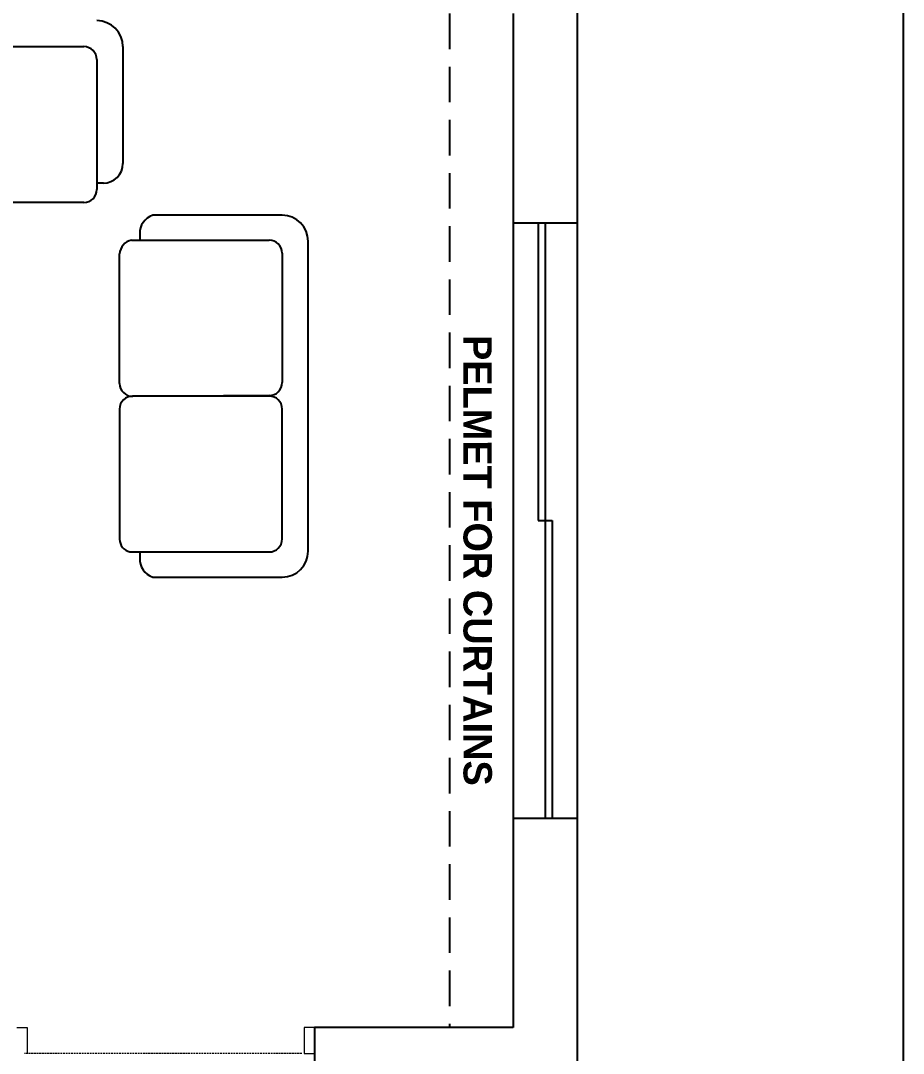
# Model space of a CAD drawing. Header units: inches. Extents: x 9636 to 21597, y -10243 to 557.
# Drawn here: x 14988.7 to 15113.2, y -8733.1 to -8587.5 of the extents above; entities that cross this region are included whole.
import ezdxf

# ---------------------------------------------------------------- set-up
doc = ezdxf.new("R2010")
doc.units = ezdxf.units.IN
doc.header["$MEASUREMENT"] = 0
for name, pattern in [('DASHED', [0.75, 0.5, -0.25]), ('DASHED2', [0.375, 0.25, -0.125]), ('HIDDEN', [0.375, 0.25, -0.125])]:
    doc.linetypes.add(name, pattern=pattern)
for name, color, linetype in [('A-Door-Frame', 1, 'Continuous'), ('A-Door-Swing', 8, 'HIDDEN'), ('M40-KOLTUKSUNGERI', 136, 'Continuous')]:
    doc.layers.add(name, color=color, linetype=linetype)
doc.styles.add('MtXpl_Stylus_BT', font='')
doc.styles.get('MtXpl_Stylus_BT').set_extended_font_data('Stylus BT', bold=True)

# ---------------------------------------------------------------- blocks, each defined once
blk = doc.blocks.new('FF')
at = {"color": 252, "true_color": 0x939598}
for p, q in [((15113.19, -8962.16), (15113.19, -8220.47)), ((15067.19, -8358.47), (15067.19, -8699.97)), ((15058.19, -8586.47), (15058.19, -8699.97)), ((15058.19, -8615.97), (15067.19, -8615.97)), ((15061.69, -8615.97), (15061.69, -8657.97)), ((15062.69, -8615.97), (15062.69, -8699.97)), ((15061.69, -8657.97), (15063.69, -8657.97)), ((15063.69, -8657.97), (15063.69, -8699.97)), ((15058.19, -8699.97), (15058.19, -8729.47)), ((15058.19, -8699.97), (15067.19, -8699.97)), ((15067.19, -8699.97), (15067.19, -8905.47)), ((15058.19, -8729.47), (15030.19, -8729.47)), ((15030.19, -8729.47), (15030.19, -8738.47))]:
    blk.add_line(p, q, dxfattribs=at)
at = {"color": 252, "linetype": 'DASHED', "ltscale": 10, "true_color": 0x939598}
blk.add_line((15049.19, -8586.47), (15049.19, -8729.47), dxfattribs=at)
at = {"layer": 'A-Door-Frame', "color": 252, "lineweight": 5, "true_color": 0x939598}
for p, q in [((14988.19, -8729.47), (14989.66, -8729.47)), ((14989.66, -8729.47), (14989.66, -8733.14)), ((15030.19, -8729.47), (15028.72, -8729.47)), ((15028.72, -8729.47), (15028.72, -8733.14)), ((15030.19, -8729.47), (15030.19, -8733.14)), ((15028.72, -8733.14), (15030.19, -8733.14))]:
    blk.add_line(p, q, dxfattribs=at)
at = {"layer": 'A-Door-Swing', "color": 252, "linetype": 'DASHED2', "lineweight": 5, "true_color": 0x939598}
blk.add_line((15028.37, -8733.14), (14989.31, -8733.14), dxfattribs=at)
at = {"layer": 'M40-KOLTUKSUNGERI', "color": 252, "linetype": 'Continuous', "true_color": 0x939598}
for p, q in [((14979.33, -8591.13), (14997.66, -8591.13)), ((15003.16, -8591.13), (15003.16, -8607.63)), ((14999.49, -8592.96), (14999.49, -8611.29)), ((15000.41, -8610.38), (14999.49, -8610.38)), ((14997.66, -8613.13), (14979.33, -8613.13)), ((15025.61, -8614.91), (15007.37, -8614.91)), ((15005.53, -8617.54), (15005.53, -8618.42)), ((15004.36, -8618.42), (15023.78, -8618.41)), ((15029.28, -8662.29), (15029.28, -8618.58)), ((15002.7, -8638.64), (15002.7, -8620.37)), ((15025.61, -8620.25), (15025.61, -8638.52)), ((15023.78, -8640.35), (15004.53, -8640.47)), ((15023.78, -8640.41), (15004.53, -8640.41)), ((15002.7, -8642.25), (15002.7, -8660.62)), ((15025.61, -8660.58), (15025.61, -8642.25)), ((15004.14, -8662.41), (15023.78, -8662.41)), ((15005.53, -8662.41), (15005.53, -8663.29)), ((15007.37, -8665.96), (15025.61, -8665.96))]:
    blk.add_line(p, q, dxfattribs=at)
for centre, radius, start, end in [((14999.49, -8591.13), 3.67, 360, 90), ((14997.66, -8592.96), 1.83, 360, 90), ((15000.41, -8607.63), 2.75, 270, 0), ((14997.66, -8611.29), 1.83, 270, 0), ((15008.18, -8617.44), 2.65, 107.9395, 182.1502), ((15025.61, -8618.58), 3.67, 0, 90), ((15004.8, -8620.47), 2.1, 102.0053, 177.1782), ((15023.78, -8620.25), 1.83, 360, 90), ((15023.78, -8638.52), 1.83, 270, 0), ((15004.53, -8638.64), 1.83, 180, 270), ((15004.53, -8642.25), 1.83, 90, 180), ((15023.78, -8642.25), 1.83, 360, 90), ((15004.53, -8660.62), 1.83, 180, 257.7362), ((15023.78, -8660.58), 1.83, 270, 0), ((15008.24, -8663.39), 2.71, 177.7837, 251.1346), ((15025.61, -8662.29), 3.67, 270, 0)]:
    blk.add_arc(centre, radius, start, end, dxfattribs=at)
at = {"color": 252, "true_color": 0x939598, "style": 'MtXpl_Stylus_BT'}
blk.add_text('PELMET FOR CURTAINS', height=4, rotation=270.0094, dxfattribs=at).set_placement((15051.17, -8631.8))

msp = doc.modelspace()

# ---------------------------------------------------------------- block references
at = {"color": 18, "true_color": 0x000000}
msp.add_blockref('FF', (0, 0), dxfattribs=at)

doc.saveas('drawing.dxf')
